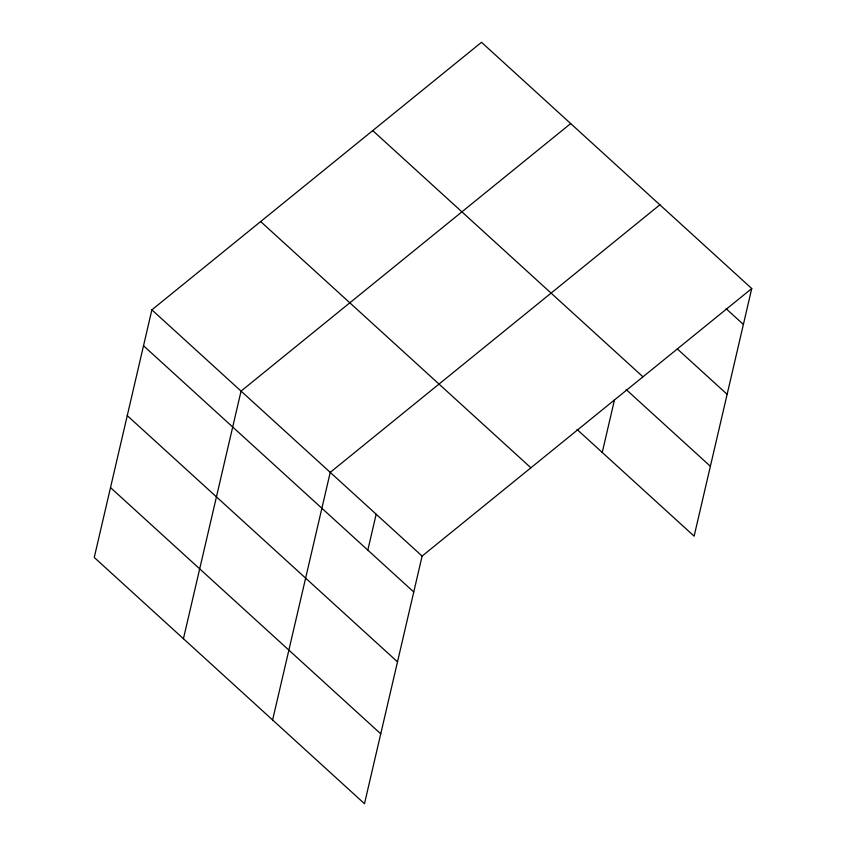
<?xml version="1.0" encoding="UTF-8"?>
<svg xmlns="http://www.w3.org/2000/svg" width="846" height="846" viewBox="0 0 846 846"><rect width="100%" height="100%" fill="white"/><g stroke="black" fill="none" stroke-linecap="round" stroke-linejoin="round"><path stroke-width="1.27" d="M151.878 309.848L94.255 557.461L364.489 803.7L422.112 556.086L751.745 288.539L481.511 42.3L151.878 309.848L422.112 556.086M183.434 638.719L241.057 391.106L570.69 123.558M272.613 719.978L330.236 472.364L659.869 204.817M367.82 550.133L376.174 514.22M602.246 452.43L614.439 400.042M751.745 288.539L694.122 536.153L577.035 429.472M726.164 308.748L743.391 324.452M677.36 348.964L727.137 394.31M372.726 130.591L642.971 376.83M626.156 389.551L710.386 466.294M260.653 221.557L530.897 467.796M143.524 345.75L413.757 591.989M127.26 415.619L397.504 661.858M110.509 487.592L380.753 733.831"/></g></svg>
